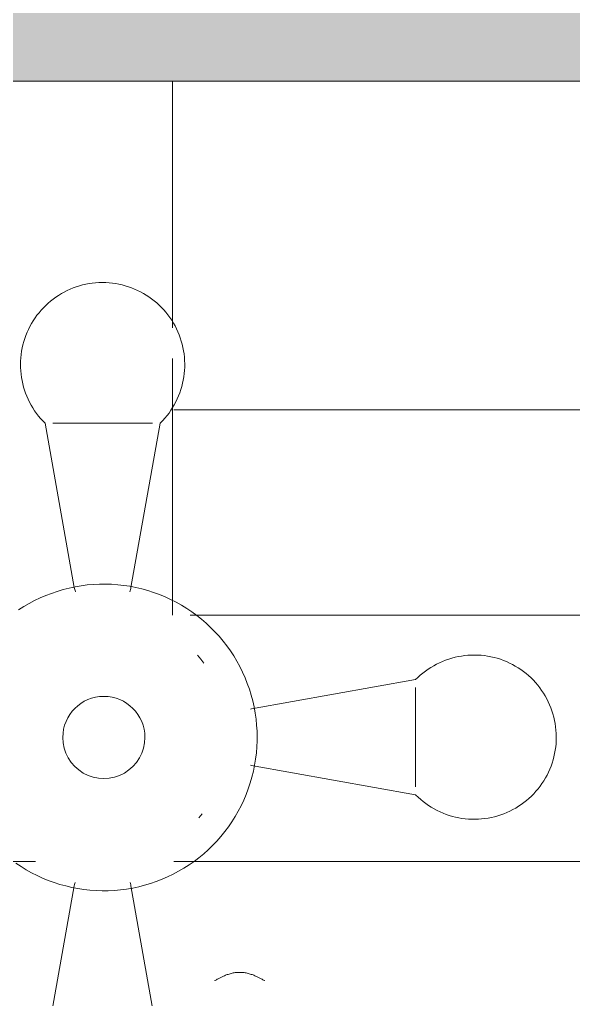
# Model space of a CAD drawing. Header units: metres. Extents: x -227.9 to -141.2, y 39.1 to 91.1.
# Drawn here: x -159.0117 to -158.9442, y 60.8752 to 60.9945 of the extents above; entities that cross this region are included whole.
import ezdxf

# ---------------------------------------------------------------- set-up
doc = ezdxf.new("R2010")
doc.units = ezdxf.units.M
doc.layers.add('I-WALL', color=7, linetype='Continuous', lineweight=5)
doc.layers.add('Q-SPCQ', color=7, linetype='Continuous', lineweight=5)

msp = doc.modelspace()

# ---------------------------------------------------------------- hatches: boundary and pattern name
at = {"layer": 'I-WALL', "true_color": 0xaaaaaa}
msp.add_hatch(color=253, dxfattribs=at).paths.add_polyline_path([(-158.4045819037776, 60.986976733406), (-158.4083824396734, 61.001976733406), (-159.1157084119211, 61.001976733406), (-159.111908454134, 60.986976733406), (-158.412318894037, 60.986976733406)])

# ---------------------------------------------------------------- linework, layer by layer
at = {"layer": 'I-WALL', "lineweight": 13}
msp.add_line((-159.1119084541339, 60.98697673340595), (-158.4200558842963, 60.98697673340595), dxfattribs=at)
at = {"layer": 'Q-SPCQ', "color": 9, "lineweight": 9, "true_color": 0xc0c0c0}
for p, q in [((-158.993053450197, 60.95697389290662), (-158.993053450197, 60.98697673340601)), ((-159.0062452890167, 60.96131131878796), (-159.0058879988404, 60.96149110309698)), ((-159.0058879988404, 60.96149110309698), (-159.0055238050034, 60.96165645580147)), ((-159.0055238050034, 60.96165645580147), (-159.0051532901381, 60.96180711237239)), ((-159.0051532901381, 60.96180711237239), (-159.0047770469891, 60.96194283179134)), ((-159.0047770469891, 60.96194283179134), (-159.0043956774653, 60.96206339693621)), ((-159.0043956774653, 60.96206339693621), (-159.0040097916767, 60.9621686149285)), ((-159.0040097916767, 60.9621686149285), (-159.003620006958, 60.96225831744185)), ((-159.003620006958, 60.96225831744185), (-159.0032269468818, 60.96233236097138)), ((-159.0032269468818, 60.96233236097138), (-159.0028312402602, 60.96239062706324)), ((-159.0028312402602, 60.96239062706324), (-159.0024335201395, 60.9624330225041)), ((-159.0024335201395, 60.9624330225041), (-159.0020344227871, 60.96245947947033)), ((-159.0020344227871, 60.96245947947033), (-159.0016345866735, 60.96246995563641)), ((-159.0016345866735, 60.96246995563641), (-159.0015726354999, 60.96247014753564)), ((-159.0015726354999, 60.96247014753564), (-159.0011727421581, 60.96246214860225)), ((-159.0011727421581, 60.96246214860225), (-159.0007734885603, 60.96243816459868)), ((-159.0007734885603, 60.96243816459868), (-159.0003755134271, 60.96239823389418)), ((-159.0003755134271, 60.96239823389418), (-158.9999794534338, 60.9623424203694)), ((-158.9999794534338, 60.9623424203694), (-158.999585942192, 60.96227081331406)), ((-158.999585942192, 60.96227081331406), (-158.9991956092357, 60.96218352728417)), ((-158.9991956092357, 60.96218352728417), (-158.9988090790143, 60.96208070191876)), ((-158.9988090790143, 60.96208070191876), (-158.9984269698938, 60.96196250171646)), ((-158.9984269698938, 60.96196250171646), (-158.9980498931672, 60.96182911577241)), ((-158.9980498931672, 60.96182911577241), (-158.9976784520769, 60.96168075747567)), ((-158.9976784520769, 60.96168075747567), (-158.9973132408493, 60.96151766416785)), ((-158.9973132408493, 60.96151766416785), (-158.9969548437445, 60.96134009676344)), ((-159.0079086166176, 60.96020677104181), (-159.0075941660857, 60.96045395423452)), ((-159.0075941660857, 60.96045395423452), (-159.0072700823893, 60.96068836503962)), ((-159.0072700823893, 60.96068836503962), (-159.0069368839933, 60.96090962844986)), ((-159.0069368839933, 60.96090962844986), (-159.006595103944, 60.96111739049095)), ((-159.006595103944, 60.96111739049095), (-159.0062452890167, 60.96131131878796)), ((-158.9969548437445, 60.96134009676344), (-158.9966038341215, 60.96114833933242)), ((-158.9966038341215, 60.96114833933242), (-158.9962607735207, 60.96094269864579)), ((-158.9962607735207, 60.96094269864579), (-158.995926210766, 60.96072350368474)), ((-158.995926210766, 60.96072350368474), (-158.9956006810863, 60.96049110511448)), ((-158.9956006810863, 60.96049110511448), (-158.9952847052598, 60.96024587472316)), ((-159.0093193486458, 60.95879378853079), (-159.0090602739085, 60.95909851619332)), ((-159.0090602739085, 60.95909851619332), (-159.0087892205471, 60.95939263987997)), ((-159.0087892205471, 60.95939263987997), (-159.008506622189, 60.95967568905559)), ((-159.008506622189, 60.95967568905559), (-159.0082129309314, 60.95994721090188)), ((-159.0082129309314, 60.95994721090188), (-159.0079086166176, 60.96020677104181)), ((-158.9952847052598, 60.96024587472316), (-158.9949787887802, 60.95998820482705)), ((-158.9949787887802, 60.95998820482705), (-158.9946834210488, 60.95971850764305)), ((-158.9946834210488, 60.95971850764305), (-158.994399074591, 60.95943721462912)), ((-158.994399074591, 60.95943721462912), (-158.9941262043002, 60.95914477579405)), ((-158.9941262043002, 60.95914477579405), (-158.9938652467109, 60.95884165897763)), ((-159.0100206562323, 60.95782093679574), (-159.0097999242169, 60.95815448745933)), ((-159.0097999242169, 60.95815448745933), (-159.0095660302946, 60.95847894439164)), ((-159.0095660302946, 60.95847894439164), (-159.0093193486458, 60.95879378853079)), ((-158.9938652467109, 60.95884165897763), (-158.9936166192996, 60.95852834910207)), ((-158.9936166192996, 60.95852834910207), (-158.9933807198169, 60.95820534739637)), ((-158.9933807198169, 60.95820534739637), (-158.9931579256519, 60.95787317059432)), ((-159.0107652302063, 60.95640666916828), (-159.010600458232, 60.95677112611261)), ((-159.010600458232, 60.95677112611261), (-159.010421243667, 60.9571287024087)), ((-159.010421243667, 60.9571287024087), (-159.0102278732167, 60.95747882601077)), ((-159.0102278732167, 60.95747882601077), (-159.0100206562323, 60.95782093679574)), ((-158.9931579256519, 60.95787317059432), (-158.9929485932275, 60.95753235010798)), ((-158.9929485932275, 60.95753235010798), (-158.9927530574311, 60.95718343117738)), ((-158.9927530574311, 60.95718343117738), (-158.9925716310782, 60.95682697199841)), ((-158.9925716310782, 60.95682697199841), (-158.9924046044122, 60.95646354282971)), ((-159.011170372604, 60.95527789440474), (-159.0110504155102, 60.95565945562322)), ((-159.0110504155102, 60.95565945562322), (-159.0109152959902, 60.9560359146291)), ((-159.0109152959902, 60.9560359146291), (-159.0107652302063, 60.95640666916828)), ((-158.9924046044122, 60.95646354282971), (-158.9922522446403, 60.9560937250804)), ((-158.9922522446403, 60.9560937250804), (-158.9921147955054, 60.95571811038004)), ((-158.9921147955054, 60.95571811038004), (-158.991992476897, 60.95533729963197)), ((-159.0114374733567, 60.95410873658088), (-159.0113640564537, 60.95450191418215)), ((-159.0113640564537, 60.95450191418215), (-159.0112749753659, 60.95489184139023)), ((-159.0112749753659, 60.95489184139023), (-159.011170372604, 60.95527789440474)), ((-158.991992476897, 60.95533729963197), (-158.9918854844988, 60.95495190205216)), ((-158.9918854844988, 60.95495190205216), (-158.9917939894756, 60.95456253419455)), ((-158.9917939894756, 60.95456253419455), (-158.9917181382, 60.95416981896465)), ((-159.0115626908269, 60.95291601137597), (-159.0115368700501, 60.95331515039347)), ((-159.0115368700501, 60.95331515039347), (-159.0114951086236, 60.95371293758665)), ((-159.0114951086236, 60.95371293758665), (-159.0114374733567, 60.95410873658088)), ((-158.993053450197, 60.92197673340614), (-158.993053450197, 60.95322672509465)), ((-158.9917181382, 60.95416981896465), (-158.991658052018, 60.95377438462302)), ((-158.991658052018, 60.95377438462302), (-158.9916138270545, 60.95337686378029)), ((-158.9916138270545, 60.95337686378029), (-158.9915855340602, 60.95297789238498)), ((-159.0115725296463, 60.95251615907145), (-159.0115626908269, 60.95291601137597)), ((-159.0115663707683, 60.95211623315828), (-159.0115725296463, 60.95251615907145)), ((-159.0115442240457, 60.9517168734326), (-159.0115663707683, 60.95211623315828)), ((-158.9915768994695, 60.95217815231263), (-158.9915965716867, 60.9517786630491)), ((-158.9915855340602, 60.95297789238498), (-158.9915732182977, 60.95257810870622)), ((-158.9915732182977, 60.95257810870622), (-158.9915768994695, 60.95217815231263)), ((-159.0115061249086, 60.95131871878482), (-159.0115442240457, 60.9517168734326)), ((-159.0114521343075, 60.95092240617741), (-159.0115061249086, 60.95131871878482)), ((-159.0113823386158, 60.95052856962599), (-159.0114521343075, 60.95092240617741)), ((-158.9916837378399, 60.95098364053293), (-158.9917510923286, 60.95058937914672)), ((-158.991632203478, 60.95138028001325), (-158.9916837378399, 60.95098364053293)), ((-158.9915965716867, 60.9517786630491), (-158.991632203478, 60.95138028001325)), ((-159.0112968494917, 60.95013783918506), (-159.0113823386158, 60.95052856962599)), ((-159.0111958036997, 60.94975083993996), (-159.0112968494917, 60.95013783918506)), ((-159.0110793628913, 60.94936819100691), (-159.0111958036997, 60.94975083993996)), ((-158.9919328055384, 60.94981050877955), (-158.9920468735572, 60.94942714582504)), ((-158.9918341591912, 60.95019812658872), (-158.9919328055384, 60.94981050877955)), ((-158.9917510923286, 60.95058937914672), (-158.9918341591912, 60.95019812658872)), ((-159.0109477133471, 60.94899050454261), (-159.0110793628913, 60.94936819100691)), ((-159.0108010656783, 60.9486183847648), (-159.0109477133471, 60.94899050454261)), ((-159.0106396544898, 60.94825242698577), (-159.0108010656783, 60.9486183847648)), ((-158.9923205202921, 60.94867562988776), (-158.9924796612317, 60.94830867917018)), ((-158.9921761807631, 60.94904865102414), (-158.9923205202921, 60.94867562988776)), ((-158.9920468735572, 60.94942714582504), (-158.9921761807631, 60.94904865102414)), ((-159.0104637380052, 60.94789321665988), (-159.0106396544898, 60.94825242698577)), ((-159.0102735976532, 60.94754132844703), (-159.0104637380052, 60.94789321665988)), ((-159.0100695376178, 60.9471973252933), (-159.0102735976532, 60.94754132844703)), ((-159.0098518843516, 60.94686175753034), (-159.0100695376178, 60.9471973252933)), ((-158.9930432306844, 60.9472500657841), (-158.9932588008922, 60.94691315607313)), ((-158.9928413057049, 60.9475953265123), (-158.9930432306844, 60.9472500657841)), ((-158.9926533489904, 60.94794838591423), (-158.9928413057049, 60.9475953265123)), ((-158.9924796612317, 60.94830867917018), (-158.9926533489904, 60.94794838591423)), ((-159.0096209860535, 60.94653516199501), (-159.0098518843516, 60.94686175753034)), ((-159.0093772121113, 60.94621806117046), (-159.0096209860535, 60.94653516199501)), ((-159.0091209525114, 60.94591096235041), (-159.0093772121113, 60.94621806117046)), ((-158.9939838284182, 60.94595785093037), (-158.9942503210596, 60.94565958873058)), ((-158.9937294762491, 60.94626653141552), (-158.9939838284182, 60.94595785093037)), ((-158.9934876714618, 60.94658513636309), (-158.9937294762491, 60.94626653141552)), ((-158.9932588008922, 60.94691315607313), (-158.9934876714618, 60.94658513636309)), ((-158.9929196092244, 60.94697673340608), (-158.8602127084597, 60.94697673340608)), ((-159.0088526172146, 60.94561435682743), (-159.0091209525114, 60.94591096235041)), ((-159.0085726354999, 60.94532871910709), (-159.0088526172146, 60.94561435682743)), ((-159.0085726354999, 60.94532871910709), (-159.0050184972494, 60.92535692913767)), ((-159.0076348133263, 60.94532871910704), (-159.0015726354998, 60.94532871910704)), ((-159.0015726354998, 60.94532871910704), (-158.9955104576733, 60.94532871910704)), ((-158.9981267737505, 60.92535692913767), (-158.9945726354999, 60.94532871910709)), ((-158.9945285278423, 60.94537222197201), (-158.9945726354999, 60.94532871910709)), ((-158.9942503210596, 60.94565958873058), (-158.9945285278423, 60.94537222197201)), ((-159.0027142488553, 60.92571537709374), (-159.00345794163, 60.92564886044196)), ((-159.001968490999, 60.92575210076038), (-159.0027142488553, 60.92571537709374)), ((-159.0012218611144, 60.92575897269188), (-159.001968490999, 60.92575210076038)), ((-159.0004755536501, 60.92573598189462), (-159.0012218611144, 60.92575897269188)), ((-158.9997307625389, 60.92568316514892), (-159.0004755536501, 60.92573598189462)), ((-158.9989886792876, 60.92560060695034), (-158.9997307625389, 60.92568316514892)), ((-159.0078105758444, 60.92463337549381), (-159.0085069235774, 60.92436392560482)), ((-159.0071040099936, 60.92487476336942), (-159.0078105758444, 60.92463337549381)), ((-159.0063883563797, 60.92508770306255), (-159.0071040099936, 60.92487476336942)), ((-159.0056647598958, 60.92527185391512), (-159.0063883563797, 60.92508770306255)), ((-159.0049343781419, 60.92542692132502), (-159.0056647598958, 60.92527185391512)), ((-159.0049951616085, 60.92523781220503), (-159.0050184972494, 60.92535692913767)), ((-159.0049631383504, 60.92510153345486), (-159.0049951616085, 60.92523781220503)), ((-159.004925691011, 60.92496664430193), (-159.0049631383504, 60.92510153345486)), ((-159.0041983795731, 60.9255526572175), (-159.0049343781419, 60.92542692132502)), ((-159.004882879498, 60.92483336054011), (-159.004925691011, 60.92496664430193)), ((-159.00345794163, 60.92564886044196), (-159.0041983795731, 60.9255526572175)), ((-158.9982504910711, 60.92548843937438), (-158.9989886792876, 60.92560060695034)), ((-158.9982249639251, 60.92494882729842), (-158.9982684836216, 60.92481577308833)), ((-158.9975173788332, 60.92534684186525), (-158.9982504910711, 60.92548843937438)), ((-158.998186799789, 60.92508351540304), (-158.9982249639251, 60.92494882729842)), ((-158.9981540522678, 60.92521962192992), (-158.998186799789, 60.92508351540304)), ((-158.9981267737505, 60.92535692913767), (-158.9981540522678, 60.92521962192992)), ((-158.996790515397, 60.92517604094875), (-158.9975173788332, 60.92534684186525)), ((-158.9960710635889, 60.92497630986988), (-158.996790515397, 60.92517604094875)), ((-158.9953601743784, 60.92474796815582), (-158.9960710635889, 60.92497630986988)), ((-158.9946589850366, 60.92449138110454), (-158.9953601743784, 60.92474796815582)), ((-158.9939686173167, 60.92420695920062), (-158.9946589850366, 60.92449138110454)), ((-159.0105236103899, 60.92339173473879), (-159.0111681355977, 60.92301478558487)), ((-159.009864526788, 60.92374260823969), (-159.0105236103899, 60.92339173473879)), ((-159.0091919391849, 60.92406684476478), (-159.009864526788, 60.92374260823969)), ((-159.0085069235774, 60.92436392560482), (-159.0091919391849, 60.92406684476478)), ((-158.99329017566, 60.92389515745844), (-158.9939686173167, 60.92420695920062)), ((-158.9926247454283, 60.92355647469425), (-158.99329017566, 60.92389515745844)), ((-158.9919733911681, 60.92319145272824), (-158.9926247454283, 60.92355647469425)), ((-159.0111681355977, 60.92301478558487), (-159.0117970713082, 60.92261236381613)), ((-158.9913371549072, 60.92280067551767), (-158.9919733911681, 60.92319145272824)), ((-158.9907170544879, 60.92238476822273), (-158.9913371549072, 60.92280067551767)), ((-158.9901140819386, 60.92194439620637), (-158.9907170544879, 60.92238476822273)), ((-158.9909228646412, 60.9219767334061), (-158.9865301976326, 60.9219767334061)), ((-158.9895292018868, 60.92148026396989), (-158.9901140819386, 60.92194439620637)), ((-158.9889633500157, 60.92099311402582), (-158.9895292018868, 60.92148026396989)), ((-158.9884174315677, 60.92048372571018), (-158.9889633500157, 60.92099311402582)), ((-158.9865301976326, 60.9219767334061), (-158.9820090281118, 60.9219767334061)), ((-158.9820090281118, 60.9219767334061), (-158.9770876578848, 60.9219767334061)), ((-158.9770876578848, 60.9219767334061), (-158.9389825807692, 60.9219767334061)), ((-158.9878923198957, 60.91995291393561), (-158.9884174315677, 60.92048372571018)), ((-158.9873888550666, 60.91940152788771), (-158.9878923198957, 60.91995291393561)), ((-158.9869078425166, 60.91883044966653), (-158.9873888550666, 60.91940152788771)), ((-158.9864500517631, 60.9182405928754), (-158.9869078425166, 60.91883044966653)), ((-158.9860162151737, 60.91763290115936), (-158.9864500517631, 60.9182405928754)), ((-158.9856070267945, 60.91700834669553), (-158.9860162151737, 60.91763290115936)), ((-158.9896296010943, 60.91662946863222), (-158.9900204207617, 60.91709346609012)), ((-158.9892576489904, 60.91615021370451), (-158.9896296010943, 60.91662946863222)), ((-158.9852231412395, 60.9163679286378), (-158.9856070267945, 60.91700834669553)), ((-158.9848651726437, 60.91571267151847), (-158.9852231412395, 60.9163679286378)), ((-158.9608994195111, 60.91601589813672), (-158.9605402091853, 60.91619181462139)), ((-158.9605402091853, 60.91619181462139), (-158.9601742514062, 60.91635322580987)), ((-158.9601742514062, 60.91635322580987), (-158.9598021316284, 60.91649987347869)), ((-158.9598021316284, 60.91649987347869), (-158.9594244451641, 60.91663152302286)), ((-158.9594244451641, 60.91663152302286), (-158.9590417962311, 60.91674796383121)), ((-158.9590417962311, 60.91674796383121), (-158.9586547969859, 60.91684900962326)), ((-158.9586547969859, 60.91684900962326), (-158.958264066545, 60.91693449874732)), ((-158.958264066545, 60.91693449874732), (-158.9578702299936, 60.91700429443902)), ((-158.9578702299936, 60.91700429443902), (-158.9574739173862, 60.91705828504014)), ((-158.9574739173862, 60.91705828504014), (-158.9570757627384, 60.91709638417723)), ((-158.9570757627384, 60.91709638417723), (-158.9566764030128, 60.91711853089982)), ((-158.9566764030128, 60.91711853089982), (-158.9562764770996, 60.91712468977787)), ((-158.9562764770996, 60.91712468977787), (-158.955876624795, 60.91711485095846)), ((-158.955876624795, 60.91711485095846), (-158.9554774857776, 60.91708903018163)), ((-158.9554774857776, 60.91708903018163), (-158.9550796985844, 60.91704726875512)), ((-158.9550796985844, 60.91704726875512), (-158.9546838995901, 60.91698963348829)), ((-158.9546838995901, 60.91698963348829), (-158.9542907219889, 60.91691621658527)), ((-158.9542907219889, 60.91691621658527), (-158.9539007947808, 60.91682713549745)), ((-158.9539007947808, 60.91682713549745), (-158.9535147417663, 60.91672253273557)), ((-158.9535147417663, 60.91672253273557), (-158.9531331805478, 60.91660257564174)), ((-158.9531331805478, 60.91660257564174), (-158.9527567215419, 60.9164674561217)), ((-158.9527567215419, 60.9164674561217), (-158.9523859670027, 60.91631739033787)), ((-158.9523859670027, 60.91631739033787), (-158.9520215100584, 60.91615261836349)), ((-158.9520215100584, 60.91615261836349), (-158.9516639337623, 60.91597340379859)), ((-158.9845336936806, 60.91504362360914), (-158.9848651726437, 60.91571267151847)), ((-158.9842292346456, 60.91436185524374), (-158.9845336936806, 60.91504362360914)), ((-158.9625745750006, 60.91492937224285), (-158.962257474176, 60.91517314618503)), ((-158.962257474176, 60.91517314618503), (-158.9619308786407, 60.9154040444832)), ((-158.9619308786407, 60.9154040444832), (-158.9615953108777, 60.91562169774936)), ((-158.9615953108777, 60.91562169774936), (-158.961251307724, 60.9158257577847)), ((-158.961251307724, 60.9158257577847), (-158.9608994195111, 60.91601589813672)), ((-158.9516639337623, 60.91597340379859), (-158.9513138101603, 60.9157800333482)), ((-158.9513138101603, 60.9157800333482), (-158.9509716993753, 60.91557281636384)), ((-158.9509716993753, 60.91557281636384), (-158.9506381487117, 60.91535208434843)), ((-158.9506381487117, 60.91535208434843), (-158.9503136917794, 60.91511819042615)), ((-158.9503136917794, 60.91511819042615), (-158.9499988476402, 60.91487150877736)), ((-158.9839522826085, 60.91366845710621), (-158.9842292346456, 60.91436185524374)), ((-158.9634639170639, 60.91412479563149), (-158.9834357070334, 60.91057065738096)), ((-158.9634639170639, 60.91412479563149), (-158.9631782793436, 60.91440477734611)), ((-158.9631782793436, 60.91440477734611), (-158.9628816738206, 60.91467311264297)), ((-158.9628816738206, 60.91467311264297), (-158.9625745750006, 60.91492937224285)), ((-158.9499988476402, 60.91487150877736), (-158.9496941199777, 60.91461243404008)), ((-158.9496941199777, 60.91461243404008), (-158.949399996291, 60.91434138067864)), ((-158.949399996291, 60.91434138067864), (-158.9491169471154, 60.91405878232056)), ((-158.9491169471154, 60.91405878232056), (-158.9488454252691, 60.91376509106297)), ((-158.9488454252691, 60.91376509106297), (-158.9485858651292, 60.9134607767492)), ((-158.9837032806333, 60.91296453848568), (-158.9839522826085, 60.91366845710621)), ((-158.98348262707, 60.91225122550177), (-158.9837032806333, 60.91296453848568)), ((-158.9634639170638, 60.91318697345793), (-158.9634639170638, 60.90712479563144)), ((-158.9485858651292, 60.9134607767492), (-158.9483386819365, 60.91314632621724)), ((-158.9483386819365, 60.91314632621724), (-158.9481042711314, 60.91282224252087)), ((-158.9481042711314, 60.91282224252087), (-158.9478830077212, 60.91248904412487)), ((-158.9832906749174, 60.91152965930307), (-158.98348262707, 60.91225122550177)), ((-158.9831277312579, 60.91080099424159), (-158.9832906749174, 60.91152965930307)), ((-158.9478830077212, 60.91248904412487), (-158.9476752456801, 60.91214726407558)), ((-158.9476752456801, 60.91214726407558), (-158.947481317383, 60.9117974491482)), ((-158.947481317383, 60.9117974491482), (-158.9473015330741, 60.91144015897197)), ((-158.9473015330741, 60.91144015897197), (-158.9471361803695, 60.91107596513495)), ((-158.983554823966, 60.91054732174001), (-158.9834357070334, 60.91057065738096)), ((-158.9829940567665, 60.91006639602599), (-158.9831277312579, 60.91080099424159)), ((-158.9471361803695, 60.91107596513495), (-158.9469855237986, 60.9107054502696)), ((-158.9469855237986, 60.9107054502696), (-158.9468498043797, 60.91032920712066)), ((-158.9468498043797, 60.91032920712066), (-158.9467292392348, 60.90994783759692)), ((-158.9828898652941, 60.9093270398567), (-158.9829940567665, 60.91006639602599)), ((-158.9828153235246, 60.90858410854586), (-158.9828898652941, 60.9093270398567)), ((-158.9467292392348, 60.90994783759692), (-158.9466240212425, 60.90956195180823)), ((-158.9466240212425, 60.90956195180823), (-158.9465343187292, 60.90917216708956)), ((-158.9465343187292, 60.90917216708956), (-158.9464602751997, 60.90877910701331)), ((-158.9827705507091, 60.90783879062512), (-158.9828153235246, 60.90858410854586)), ((-158.9827556184745, 60.90709227844413), (-158.9827705507091, 60.90783879062512)), ((-158.9464602751997, 60.90877910701331), (-158.9464020091078, 60.90838340039177)), ((-158.9464020091078, 60.90838340039177), (-158.9463596136669, 60.90798568027108)), ((-158.9463596136669, 60.90798568027108), (-158.9463331567007, 60.90758658291862)), ((-158.982791016844, 60.90594320705344), (-158.9827599701639, 60.90668922281174)), ((-158.9827599701639, 60.90668922281174), (-158.9827556184745, 60.90709227844413)), ((-158.9634639170638, 60.90712479563144), (-158.9634639170638, 60.90106261780495)), ((-158.9463304875688, 60.90672490228962), (-158.9463544715724, 60.90632564869181)), ((-158.9463331567007, 60.90758658291862), (-158.9463226805346, 60.907186746805)), ((-158.9463224886354, 60.90712479563149), (-158.9463304875688, 60.90672490228962)), ((-158.9463226805346, 60.907186746805), (-158.9463224886354, 60.90712479563149)), ((-158.9828518713636, 60.90519902956422), (-158.982791016844, 60.90594320705344)), ((-158.9464502158016, 60.90553161356535), (-158.946521822857, 60.90513810232355)), ((-158.9463944022768, 60.90592767355861), (-158.9464502158016, 60.90553161356535)), ((-158.9463544715724, 60.90632564869181), (-158.9463944022768, 60.90592767355861)), ((-158.9830625669736, 60.90372094664862), (-158.9829424363683, 60.90445788086935)), ((-158.9829424363683, 60.90445788086935), (-158.9828518713636, 60.90519902956422)), ((-158.9467119342523, 60.90436123914585), (-158.9468301344546, 60.90397913002533)), ((-158.9466091088869, 60.90474776936723), (-158.9467119342523, 60.90436123914585)), ((-158.946521822857, 60.90513810232355), (-158.9466091088869, 60.90474776936723)), ((-158.9834357070334, 60.90367893388204), (-158.9835730142411, 60.90370621239934)), ((-158.9834357070334, 60.90367893388203), (-158.9634639170639, 60.90012479563149)), ((-158.983212070996, 60.90298940583958), (-158.9830625669736, 60.90372094664862)), ((-158.9471118786954, 60.9032306122084), (-158.9472749720032, 60.90286540098083)), ((-158.9469635203986, 60.90360205329875), (-158.9471118786954, 60.9032306122084)), ((-158.9468301344546, 60.90397913002533), (-158.9469635203986, 60.90360205329875)), ((-158.9835981959855, 60.901547175193), (-158.983390709261, 60.90226442875149)), ((-158.983390709261, 60.90226442875149), (-158.983212070996, 60.90298940583958)), ((-158.9476442968386, 60.90215599425305), (-158.9478499375252, 60.90181293365229)), ((-158.9474525394076, 60.90250700387608), (-158.9476442968386, 60.90215599425305)), ((-158.9472749720032, 60.90286540098083), (-158.9474525394076, 60.90250700387608)), ((-158.9840983414546, 60.90014041428398), (-158.983834199235, 60.90083879261683)), ((-158.983834199235, 60.90083879261683), (-158.9835981959855, 60.901547175193)), ((-158.9485467614479, 60.90083686539131), (-158.948804431344, 60.90053094891178)), ((-158.9483015310565, 60.90115284121787), (-158.9485467614479, 60.90083686539131)), ((-158.9480691324863, 60.90147837089754), (-158.9483015310565, 60.90115284121787)), ((-158.9478499375252, 60.90181293365229), (-158.9480691324863, 60.90147837089754)), ((-158.9847093081792, 60.89877812158161), (-158.9843902000732, 60.8994531574508)), ((-158.9843902000732, 60.8994531574508), (-158.9840983414546, 60.90014041428398)), ((-158.963420414199, 60.9000806879738), (-158.9634639170639, 60.90012479563149)), ((-158.9631330474405, 60.89980248119119), (-158.963420414199, 60.9000806879738)), ((-158.9628347852407, 60.89953598854968), (-158.9631330474405, 60.89980248119119)), ((-158.9625261047555, 60.89928163638065), (-158.9628347852407, 60.89953598854968)), ((-158.949647860377, 60.89967836443178), (-158.9499509771934, 60.89941740684249)), ((-158.9493554215419, 60.89995123472249), (-158.949647860377, 60.89967836443178)), ((-158.949074128528, 60.90023558118039), (-158.9493554215419, 60.89995123472249)), ((-158.948804431344, 60.90053094891178), (-158.949074128528, 60.90023558118039)), ((-158.9850551552677, 60.89811638658981), (-158.9847093081792, 60.89877812158161)), ((-158.9622074998079, 60.8990398315933), (-158.9625261047555, 60.89928163638065)), ((-158.9618794800979, 60.8988109610237), (-158.9622074998079, 60.8990398315933)), ((-158.9615425703869, 60.89859539081596), (-158.9618794800979, 60.8988109610237)), ((-158.9611973096587, 60.89839346583641), (-158.9615425703869, 60.89859539081596)), ((-158.9608442502568, 60.89820550912195), (-158.9611973096587, 60.89839346583641)), ((-158.9516092049936, 60.89830521756265), (-158.9519656641726, 60.89812379120972)), ((-158.951260286063, 60.89850075335906), (-158.9516092049936, 60.89830521756265)), ((-158.9509194655767, 60.89871008578341), (-158.951260286063, 60.89850075335906)), ((-158.9505872887746, 60.89893287994848), (-158.9509194655767, 60.89871008578341)), ((-158.9502642870689, 60.89916877943112), (-158.9505872887746, 60.89893287994848)), ((-158.9499509771934, 60.89941740684249), (-158.9502642870689, 60.89916877943112)), ((-158.9898382676158, 60.89730267185177), (-158.9894560546369, 60.89777378425043)), ((-158.9858248113745, 60.89683703080552), (-158.9854271880572, 60.89746901111023)), ((-158.9854271880572, 60.89746901111023), (-158.9850551552677, 60.89811638658981)), ((-158.9604839570009, 60.89803182136323), (-158.9608442502568, 60.89820550912195)), ((-158.9601170062833, 60.89787268042361), (-158.9604839570009, 60.89803182136323)), ((-158.9597439851469, 60.89772834089465), (-158.9601170062833, 60.89787268042361)), ((-158.959365490346, 60.89759903368878), (-158.9597439851469, 60.89772834089465)), ((-158.9589821273915, 60.89748496566997), (-158.959365490346, 60.89759903368878)), ((-158.9585945095823, 60.89738631932271), (-158.9589821273915, 60.89748496566997)), ((-158.9582032570243, 60.89730325246011), (-158.9585945095823, 60.89738631932271)), ((-158.9578089956381, 60.89723589797144), (-158.9582032570243, 60.89730325246011)), ((-158.9574123561578, 60.89718436360951), (-158.9578089956381, 60.89723589797144)), ((-158.9570139731219, 60.89714873181829), (-158.9574123561578, 60.89718436360951)), ((-158.9566144838584, 60.89712905960108), (-158.9570139731219, 60.89714873181829)), ((-158.9562145274648, 60.89712537842919), (-158.9566144838584, 60.89712905960108)), ((-158.955814743786, 60.89713769419173), (-158.9562145274648, 60.89712537842919)), ((-158.9554157723908, 60.89716598718612), (-158.955814743786, 60.89713769419173)), ((-158.955018251548, 60.89721021214957), (-158.9554157723908, 60.89716598718612)), ((-158.9546228172064, 60.89727029833161), (-158.955018251548, 60.89721021214957)), ((-158.9542301019765, 60.89734614960713), (-158.9546228172064, 60.89727029833161)), ((-158.9538407341188, 60.89743764463031), (-158.9542301019765, 60.89734614960713)), ((-158.9534553365391, 60.8975446370286), (-158.9538407341188, 60.89743764463031)), ((-158.953074525791, 60.89766695563699), (-158.9534553365391, 60.8975446370286)), ((-158.9526989110906, 60.89780440477182), (-158.953074525791, 60.89766695563699)), ((-158.9523290933413, 60.89795676454377), (-158.9526989110906, 60.89780440477182)), ((-158.9519656641726, 60.89812379120972), (-158.9523290933413, 60.89795676454377)), ((-158.986694245221, 60.895623273609), (-158.9862473891072, 60.89622145670937)), ((-158.9862473891072, 60.89622145670937), (-158.9858248113745, 60.89683703080552)), ((-158.9876578953976, 60.89448287890425), (-158.9871646648415, 60.8950434384698)), ((-158.9871646648415, 60.8950434384698), (-158.986694245221, 60.895623273609)), ((-158.9887095978317, 60.89342314132565), (-158.9881731478256, 60.89394249168812)), ((-158.9881731478256, 60.89394249168812), (-158.9876578953976, 60.89448287890425)), ((-158.9904373899938, 60.89199944366667), (-158.9898426252169, 60.89245083957724)), ((-158.9898426252169, 60.89245083957724), (-158.9892663872102, 60.89292565866665)), ((-158.9892663872102, 60.89292565866665), (-158.9887095978317, 60.89342314132565)), ((-159.0097647109338, 60.8919767334061), (-159.0165301976326, 60.8919767334061)), ((-159.0121297468647, 60.89179978866552), (-159.0115096464454, 60.89138388137059)), ((-159.0115096464454, 60.89138388137059), (-159.0108734101844, 60.89099310416003)), ((-158.9865301976326, 60.8919767334061), (-158.9929196092243, 60.8919767334061)), ((-158.9923231909626, 60.89079282214947), (-158.9916786657549, 60.89116977130339)), ((-158.9916786657549, 60.89116977130339), (-158.9910497300443, 60.89157219307213)), ((-158.9910497300443, 60.89157219307213), (-158.9904373899938, 60.89199944366667)), ((-158.9820090281118, 60.8919767334061), (-158.9865301976326, 60.8919767334061)), ((-158.9770876578848, 60.8919767334061), (-158.9820090281118, 60.8919767334061)), ((-158.9389825807692, 60.8919767334061), (-158.9770876578848, 60.8919767334061)), ((-159.0108734101844, 60.89099310416003), (-159.0102220559242, 60.89062808219401)), ((-159.0102220559242, 60.89062808219401), (-159.0095566256925, 60.89028939942981)), ((-159.0095566256925, 60.89028939942981), (-159.0088781840358, 60.88997759768762)), ((-159.0088781840358, 60.88997759768762), (-159.008187816316, 60.88969317578372)), ((-158.9943398777751, 60.88982063128344), (-158.9936548621676, 60.89011771212348)), ((-158.9936548621676, 60.89011771212348), (-158.9929822745646, 60.89044194864857)), ((-158.9929822745646, 60.89044194864857), (-158.9923231909626, 60.89079282214947)), ((-159.0050184972494, 60.88904391867497), (-159.0085726354999, 60.86907212870554)), ((-159.008187816316, 60.88969317578372), (-159.0074866269741, 60.88943658873244)), ((-159.0074866269741, 60.88943658873244), (-159.0067757377636, 60.88920824701837)), ((-159.0067757377636, 60.88920824701837), (-159.0060562859556, 60.88900851593951)), ((-159.0060562859556, 60.88900851593951), (-159.0053294225193, 60.88883771502301)), ((-159.0053294225193, 60.88883771502301), (-159.0045963102814, 60.88869611751387)), ((-159.0050184972494, 60.88904391867497), (-159.0049912187321, 60.88918122588271)), ((-159.0049912187321, 60.88918122588271), (-159.0049584712109, 60.8893173324096)), ((-159.0049584712109, 60.8893173324096), (-159.0049203070748, 60.88945202051421)), ((-159.0045963102814, 60.88869611751387), (-159.0038581220649, 60.88858394993792)), ((-158.9986484217795, 60.88863189967075), (-158.9979124232106, 60.88875763556323)), ((-158.9982195799889, 60.8894342035107), (-158.9981821326495, 60.88929931435778)), ((-158.9981821326495, 60.88929931435778), (-158.9981501093914, 60.88916303560761)), ((-158.9981501093914, 60.88916303560761), (-158.9981267737505, 60.88904391867497)), ((-158.9945726354999, 60.86907212870554), (-158.9981267737505, 60.88904391867497)), ((-158.9979124232106, 60.88875763556323), (-158.9971820414567, 60.88891270297313)), ((-158.9971820414567, 60.88891270297313), (-158.9964584449729, 60.8890968538257)), ((-158.9964584449729, 60.8890968538257), (-158.9957427913589, 60.88930979351883)), ((-158.9957427913589, 60.88930979351883), (-158.9950362255082, 60.88955118139445)), ((-158.9950362255082, 60.88955118139445), (-158.9943398777751, 60.88982063128344)), ((-159.0038581220649, 60.88858394993792), (-159.0031160388137, 60.88850139173934)), ((-159.0031160388137, 60.88850139173934), (-159.0023712477024, 60.88844857499365)), ((-159.0023712477024, 60.88844857499365), (-159.0016249402381, 60.88842558419637)), ((-159.0016249402381, 60.88842558419637), (-159.0008783103536, 60.88843245612788)), ((-159.0008783103536, 60.88843245612788), (-159.0001325524972, 60.88846917979452)), ((-159.0001325524972, 60.88846917979452), (-158.9993888597226, 60.8885356964463)), ((-158.9993888597226, 60.8885356964463), (-158.9986484217795, 60.88863189967075))]:
    msp.add_line(p, q, dxfattribs=at)
for radius, start, end in [(0.0049999999999929, 4.071e-13, 180.0000000000004), (0.0049999999999928, 179.9999999999996, 0)]:
    msp.add_arc((-159.0014234006762, 60.90709227844408), radius, start, end, dxfattribs=at)
for points in [[(-158.9818605605324, 60.87747673340609), (-158.9818642419455, 60.8774767334061), (-158.9818999995987, 60.87749790355253), (-158.9820802878621, 60.87760961771), (-158.9824453641401, 60.87781374301863), (-158.9829303426961, 60.87804721263622), (-158.9832829578093, 60.87819011319982), (-158.9835890319018, 60.87829035669114), (-158.9839176532365, 60.8783845448411), (-158.984259354019, 60.8784549651504), (-158.9846112272426, 60.87848699479375), (-158.984886529228, 60.87849549788703), (-158.9851618053834, 60.87848691289799), (-158.9855136170998, 60.87845480698319), (-158.9858550276161, 60.87838442963995), (-158.9861833626455, 60.87829027078442), (-158.9864892768735, 60.8781900146914), (-158.9868421942658, 60.87804689489338), (-158.9873276203308, 60.87781328042684), (-158.9876917793562, 60.87760957824624), (-158.9878719856427, 60.87749789203784), (-158.9879077362839, 60.87747673340609), (-158.9879114430559, 60.87747673340609)], [(-158.9879114430559, 60.87747673340608), (-158.9879077616428, 60.87747673340609), (-158.9878720039896, 60.87749790355253), (-158.9876917157261, 60.87760961771), (-158.9873266394482, 60.87781374301862), (-158.9868416608922, 60.8780472126362), (-158.986489045779, 60.87819011319981), (-158.9861829716865, 60.87829035669114), (-158.9858543503518, 60.8783845448411), (-158.9855126495693, 60.87845496515039), (-158.9851607763457, 60.87848699479375), (-158.9848854743603, 60.87849549788702), (-158.9846101982049, 60.87848691289799), (-158.9842583864885, 60.87845480698319), (-158.9839169759722, 60.87838442963994), (-158.9835886409427, 60.87829027078441), (-158.9832827267148, 60.87819001469139), (-158.9829298093225, 60.87804689489337), (-158.9824443832575, 60.87781328042683), (-158.9820802242321, 60.87760957824624), (-158.9819000179456, 60.87749789203783), (-158.9818642673044, 60.87747673340608), (-158.9818605605324, 60.87747673340608)]]:
    msp.add_open_spline(points, degree=3, knots=[0, 0, 0, 0, 0.0555555555555556, 0.1111111111111111, 0.2222222222222222, 0.2777777777777778, 0.3333333333333333, 0.3611111111111111, 0.3888888888888888, 0.4444444444444445, 0.4722222222222223, 0.5, 0.5277777777777778, 0.5555555555555556, 0.6111111111111112, 0.638888888888889, 0.6666666666666666, 0.7222222222222222, 0.7777777777777777, 0.888888888888889, 0.9444444444444444, 1, 1, 1, 1], dxfattribs=at)

doc.saveas('drawing.dxf')
